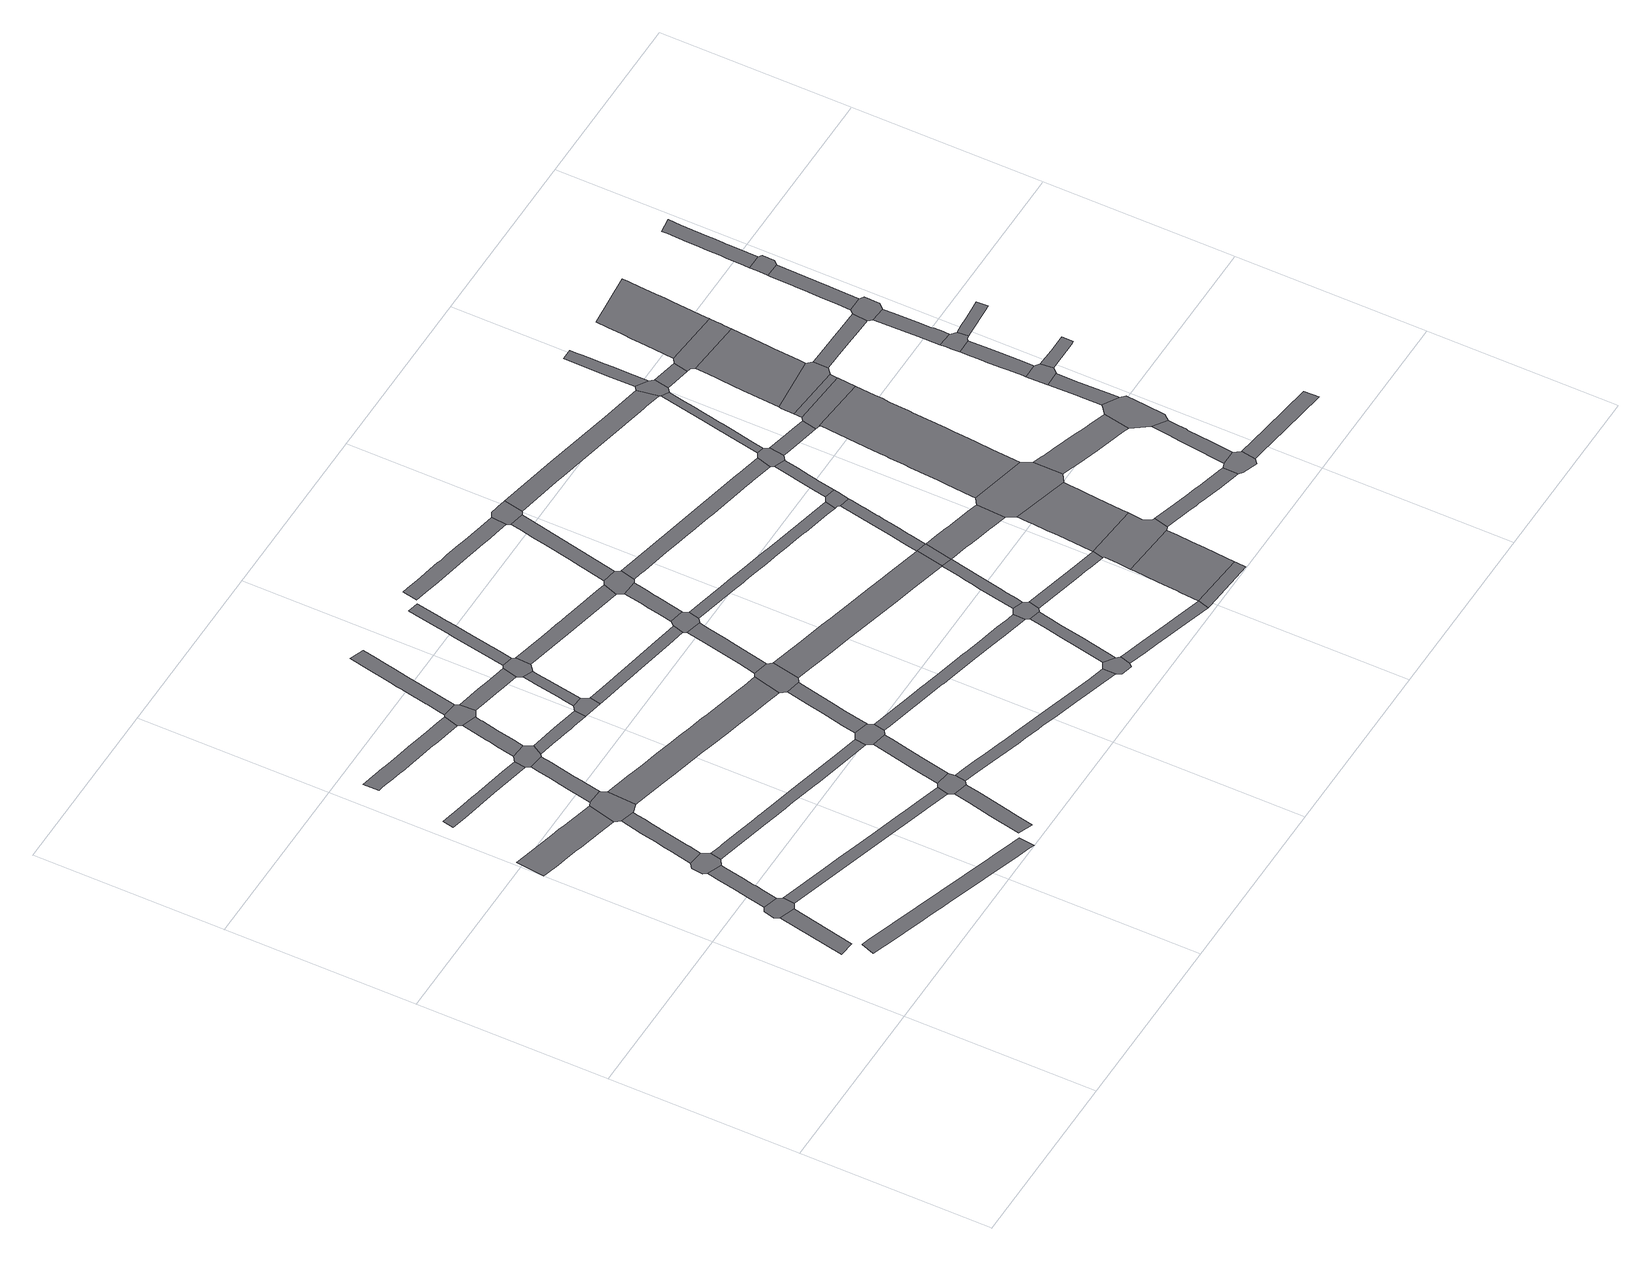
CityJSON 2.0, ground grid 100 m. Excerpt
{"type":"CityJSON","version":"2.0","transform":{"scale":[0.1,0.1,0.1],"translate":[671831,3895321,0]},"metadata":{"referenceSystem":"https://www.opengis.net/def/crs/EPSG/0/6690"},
"CityObjects":{
"road1":{"type":"Road","attributes":{"function":"9","usage":"9","RoadStructureAttribute.widthType":"2","RoadStructureAttribute.width":8,"RoadStructureAttribute.sectionType":"1"},"geometry":[{"type":"MultiSurface","lod":"1","boundaries":[[[0,1,2,3]]]}]},
"road2":{"type":"Road","attributes":{"function":"9","usage":"9","RoadStructureAttribute.widthType":"9","RoadStructureAttribute.width":-9999,"RoadStructureAttribute.sectionType":"9"},"geometry":[{"type":"MultiSurface","lod":"1","boundaries":[[[4,0,3,5,6,7,8,9]]]}]},
"road3":{"type":"Road","attributes":{"function":"9","usage":"9","RoadStructureAttribute.widthType":"2","RoadStructureAttribute.width":8,"RoadStructureAttribute.sectionType":"1"},"geometry":[{"type":"MultiSurface","lod":"1","boundaries":[[[10,11,12,13,8,7,14,15,16,17,18,19,20,21]]]}]},
"road4":{"type":"Road","attributes":{"function":"9","usage":"9","RoadStructureAttribute.widthType":"9","RoadStructureAttribute.width":-9999,"RoadStructureAttribute.sectionType":"9"},"geometry":[{"type":"MultiSurface","lod":"1","boundaries":[[[22,23,21,20,24,25,26,27]]]}]},
"road5":{"type":"Road","attributes":{"function":"9","usage":"9","RoadStructureAttribute.widthType":"2","RoadStructureAttribute.width":14.84,"RoadStructureAttribute.sectionType":"1"},"geometry":[{"type":"MultiSurface","lod":"1","boundaries":[[[28,29,30,31,32,33,34,35,36,37,38,39,40,41,42]]]}]},
"road6":{"type":"Road","attributes":{"function":"9","usage":"9","RoadStructureAttribute.widthType":"2","RoadStructureAttribute.width":7.47,"RoadStructureAttribute.sectionType":"1"},"geometry":[{"type":"MultiSurface","lod":"1","boundaries":[[[43,44,45,46,47,48,49,50,51,52,53,54,55,56,57,58,59]]]}]},
"road7":{"type":"Road","attributes":{"function":"9","usage":"9","RoadStructureAttribute.widthType":"2","RoadStructureAttribute.width":8,"RoadStructureAttribute.sectionType":"1"},"geometry":[{"type":"MultiSurface","lod":"1","boundaries":[[[26,60,61,62,63,64,65,66,67,68,69,70,71,72,73,27]]]}]},
"road8":{"type":"Road","attributes":{"function":"9","usage":"9","RoadStructureAttribute.widthType":"3","RoadStructureAttribute.width":5.19,"RoadStructureAttribute.sectionType":"1"},"geometry":[{"type":"MultiSurface","lod":"1","boundaries":[[[74,75,76,77,78,79,80,81,82,83,84]]]}]},
"road9":{"type":"Road","attributes":{"function":"9","usage":"9","RoadStructureAttribute.widthType":"9","RoadStructureAttribute.width":-9999,"RoadStructureAttribute.sectionType":"9"},"geometry":[{"type":"MultiSurface","lod":"1","boundaries":[[[68,67,85,86,87,88,28,42]]]}]},
"road10":{"type":"Road","attributes":{"function":"9","usage":"9","RoadStructureAttribute.widthType":"3","RoadStructureAttribute.width":5.73,"RoadStructureAttribute.sectionType":"1"},"geometry":[{"type":"MultiSurface","lod":"1","boundaries":[[[89,90,91,92,93,94,95,96,97,98,99,6,5,100,101,102,103]]]}]},
"road11":{"type":"Road","attributes":{"function":"9","usage":"9","RoadStructureAttribute.widthType":"2","RoadStructureAttribute.width":8.15,"RoadStructureAttribute.sectionType":"1"},"geometry":[{"type":"MultiSurface","lod":"1","boundaries":[[[104,105,106,107,108,88,87,109,110,111,112,113,114,115,116]]]}]},
"road12":{"type":"Road","attributes":{"function":"9","usage":"9","RoadStructureAttribute.widthType":"2","RoadStructureAttribute.width":6.98,"RoadStructureAttribute.sectionType":"1"},"geometry":[{"type":"MultiSurface","lod":"1","boundaries":[[[117,118,119,120,121,122,123,124,125,126,127,128,129,130,131,132,133,134,135,136,137,138,139]]]}]},
"road13":{"type":"Road","attributes":{"function":"9","usage":"9","RoadStructureAttribute.widthType":"3","RoadStructureAttribute.width":5.69,"RoadStructureAttribute.sectionType":"1"},"geometry":[{"type":"MultiSurface","lod":"1","boundaries":[[[140,141,142,143,144,145,146,147,148,149,150,151,152,153,154,155,156,157,158,159,160,161,162,163,164,165,25,24]]]}]},
"road14":{"type":"Road","attributes":{"function":"9","usage":"9","RoadStructureAttribute.widthType":"9","RoadStructureAttribute.width":-9999,"RoadStructureAttribute.sectionType":"9"},"geometry":[{"type":"MultiSurface","lod":"1","boundaries":[[[115,166,167,168,169,78,77,116]]]}]},
"road15":{"type":"Road","attributes":{"function":"9","usage":"9","RoadStructureAttribute.widthType":"2","RoadStructureAttribute.width":8.15,"RoadStructureAttribute.sectionType":"1"},"geometry":[{"type":"MultiSurface","lod":"1","boundaries":[[[170,171,172,173,169,168,174,175,176,177,178,179,180]]]}]},
"road16":{"type":"Road","attributes":{"function":"9","usage":"9","RoadStructureAttribute.widthType":"2","RoadStructureAttribute.width":8.01,"RoadStructureAttribute.sectionType":"1"},"geometry":[{"type":"MultiSurface","lod":"1","boundaries":[[[181,182,183,184,185,186,187,188,189]]]}]},
"road17":{"type":"Road","attributes":{"function":"9","usage":"9","RoadStructureAttribute.widthType":"3","RoadStructureAttribute.width":5.75,"RoadStructureAttribute.sectionType":"1"},"geometry":[{"type":"MultiSurface","lod":"1","boundaries":[[[190,191,192,193,194,195,196,197,198,167,166]]]}]},
"road18":{"type":"Road","attributes":{"function":"9","usage":"9","RoadStructureAttribute.widthType":"9","RoadStructureAttribute.width":-9999,"RoadStructureAttribute.sectionType":"9"},"geometry":[{"type":"MultiSurface","lod":"1","boundaries":[[[179,199,200,201,202,117,139,180]]]}]},
"road19":{"type":"Road","attributes":{"function":"9","usage":"9","RoadStructureAttribute.widthType":"9","RoadStructureAttribute.width":-9999,"RoadStructureAttribute.sectionType":"9"},"geometry":[{"type":"MultiSurface","lod":"1","boundaries":[[[186,185,203,204,205,206,89,103]]]}]},
"road20":{"type":"Road","attributes":{"function":"9","usage":"9","RoadStructureAttribute.widthType":"2","RoadStructureAttribute.width":14.84,"RoadStructureAttribute.sectionType":"1"},"geometry":[{"type":"MultiSurface","lod":"1","boundaries":[[[85,207,208,209,210,211,212,213,214,215,216,217,218,219,220,221,222,223,224,225,226,227,228,229,230,231,232,86]]]}]},
"road21":{"type":"Road","attributes":{"function":"9","usage":"9","RoadStructureAttribute.widthType":"2","RoadStructureAttribute.width":8.01,"RoadStructureAttribute.sectionType":"1"},"geometry":[{"type":"MultiSurface","lod":"1","boundaries":[[[233,234,235,236,206,205,237,238,239,240]]]}]},
"road22":{"type":"Road","attributes":{"function":"9","usage":"9","RoadStructureAttribute.widthType":"2","RoadStructureAttribute.width":8.15,"RoadStructureAttribute.sectionType":"1"},"geometry":[{"type":"MultiSurface","lod":"1","boundaries":[[[241,242,243,244,245,246,247,248,249,250,251,252,253,254,255,256,257,202,201]]]}]},
"road23":{"type":"Road","attributes":{"function":"9","usage":"9","RoadStructureAttribute.widthType":"9","RoadStructureAttribute.width":-9999,"RoadStructureAttribute.sectionType":"9"},"geometry":[{"type":"MultiSurface","lod":"1","boundaries":[[[197,196,258,259,260,261,262,263]]]}]},
"road24":{"type":"Road","attributes":{"function":"9","usage":"9","RoadStructureAttribute.widthType":"2","RoadStructureAttribute.width":6.17,"RoadStructureAttribute.sectionType":"1"},"geometry":[{"type":"MultiSurface","lod":"1","boundaries":[[[264,265,266,200,199,267,268,269,270]]]}]},
"road25":{"type":"Road","attributes":{"function":"9","usage":"9","RoadStructureAttribute.widthType":"3","RoadStructureAttribute.width":5.56,"RoadStructureAttribute.sectionType":"1"},"geometry":[{"type":"MultiSurface","lod":"1","boundaries":[[[271,272,273,274,275,276,277,278,279,263,262]]]}]},
"road26":{"type":"Road","attributes":{"function":"9","usage":"9","RoadStructureAttribute.widthType":"9","RoadStructureAttribute.width":-9999,"RoadStructureAttribute.sectionType":"9"},"geometry":[{"type":"MultiSurface","lod":"1","boundaries":[[[280,281,151,150,233,240,282,283]]]}]},
"road27":{"type":"Road","attributes":{"function":"9","usage":"9","RoadStructureAttribute.widthType":"9","RoadStructureAttribute.width":-9999,"RoadStructureAttribute.sectionType":"9"},"geometry":[{"type":"MultiSurface","lod":"1","boundaries":[[[275,274,284,285,286,287,264,270]]]}]},
"road28":{"type":"Road","attributes":{"function":"9","usage":"9","RoadStructureAttribute.widthType":"2","RoadStructureAttribute.width":8.01,"RoadStructureAttribute.sectionType":"1"},"geometry":[{"type":"MultiSurface","lod":"1","boundaries":[[[280,288,289,290,291,292,293,294,295,281]]]}]},
"road29":{"type":"Road","attributes":{"function":"9","usage":"9","RoadStructureAttribute.widthType":"3","RoadStructureAttribute.width":5.67,"RoadStructureAttribute.sectionType":"1"},"geometry":[{"type":"MultiSurface","lod":"1","boundaries":[[[296,297,298,299,300,301,302,303,304,305,204,203,306,307,308,309,310,311,312,313,314,315,316,317,318,319,320,321]]]}]},
"road30":{"type":"Road","attributes":{"function":"9","usage":"9","RoadStructureAttribute.widthType":"3","RoadStructureAttribute.width":5.75,"RoadStructureAttribute.sectionType":"1"},"geometry":[{"type":"MultiSurface","lod":"1","boundaries":[[[322,323,324,325,326,327,328,261,260,329,330,331,332,333,334]]]}]},
"road31":{"type":"Road","attributes":{"function":"9","usage":"9","RoadStructureAttribute.widthType":"3","RoadStructureAttribute.width":5.56,"RoadStructureAttribute.sectionType":"1"},"geometry":[{"type":"MultiSurface","lod":"1","boundaries":[[[335,336,337,338,339,340,287,286,341,342,343,344,345,346,347,348,349]]]}]},
"road32":{"type":"Road","attributes":{"function":"9","usage":"9","RoadStructureAttribute.widthType":"9","RoadStructureAttribute.width":-9999,"RoadStructureAttribute.sectionType":"9"},"geometry":[{"type":"MultiSurface","lod":"1","boundaries":[[[350,351,220,219,292,291,352,353]]]}]},
"road33":{"type":"Road","attributes":{"function":"9","usage":"9","RoadStructureAttribute.widthType":"2","RoadStructureAttribute.width":7.08,"RoadStructureAttribute.sectionType":"1"},"geometry":[{"type":"MultiSurface","lod":"1","boundaries":[[[354,355,356,357,358,359,360,361,362,285,284,363,364,365]]]}]},
"road34":{"type":"Road","attributes":{"function":"9","usage":"9","RoadStructureAttribute.widthType":"2","RoadStructureAttribute.width":8.13,"RoadStructureAttribute.sectionType":"1"},"geometry":[{"type":"MultiSurface","lod":"1","boundaries":[[[350,366,367,368,369,370,371,372,373,374,351]]]}]},
"road35":{"type":"Road","attributes":{"function":"9","usage":"9","RoadStructureAttribute.widthType":"3","RoadStructureAttribute.width":5.69,"RoadStructureAttribute.sectionType":"1"},"geometry":[{"type":"MultiSurface","lod":"1","boundaries":[[[282,375,376,377,378,379,380,381,382,383,384,385,386,387,388,389,390,391,392,393,394,395,396,397,398,399,400,401,402,283]]]}]},
"road36":{"type":"Road","attributes":{"function":"9","usage":"9","RoadStructureAttribute.widthType":"9","RoadStructureAttribute.width":-9999,"RoadStructureAttribute.sectionType":"9"},"geometry":[{"type":"MultiSurface","lod":"1","boundaries":[[[403,404,405,322,334,371,370,406]]]}]},
"road37":{"type":"Road","attributes":{"function":"9","usage":"9","RoadStructureAttribute.widthType":"2","RoadStructureAttribute.width":8.13,"RoadStructureAttribute.sectionType":"1"},"geometry":[{"type":"MultiSurface","lod":"1","boundaries":[[[407,408,409,410,405,404,411,412,413,414,415,416]]]}]},
"road38":{"type":"Road","attributes":{"function":"9","usage":"9","RoadStructureAttribute.widthType":"9","RoadStructureAttribute.width":-9999,"RoadStructureAttribute.sectionType":"9"},"geometry":[{"type":"MultiSurface","lod":"1","boundaries":[[[417,418,321,320,419,420,421,422]]]}]},
"road39":{"type":"Road","attributes":{"function":"9","usage":"9","RoadStructureAttribute.widthType":"2","RoadStructureAttribute.width":7.57,"RoadStructureAttribute.sectionType":"1"},"geometry":[{"type":"MultiSurface","lod":"1","boundaries":[[[423,424,425,426,427,428,429,430,431,432,433,434,435,436,437,438,439,440,441,442,443,444,445]]]}]},
"road40":{"type":"Road","attributes":{"function":"9","usage":"9","RoadStructureAttribute.widthType":"9","RoadStructureAttribute.width":-9999,"RoadStructureAttribute.sectionType":"9"},"geometry":[{"type":"MultiSurface","lod":"1","boundaries":[[[446,447,354,365,407,416,448,449]]]}]},
"road41":{"type":"Road","attributes":{"function":"9","usage":"9","RoadStructureAttribute.widthType":"2","RoadStructureAttribute.width":14.84,"RoadStructureAttribute.sectionType":"1"},"geometry":[{"type":"MultiSurface","lod":"1","boundaries":[[[352,450,451,452,453,454,455,456,457,458,459,460,461,462,463,464,465,466,467,468,469,470,471,472,473,353]]]}]},
"road42":{"type":"Road","attributes":{"function":"9","usage":"9","RoadStructureAttribute.widthType":"2","RoadStructureAttribute.width":6.08,"RoadStructureAttribute.sectionType":"1"},"geometry":[{"type":"MultiSurface","lod":"1","boundaries":[[[474,475,476,477,478,418,417,479,480,481,482]]]}]},
"road43":{"type":"Road","attributes":{"function":"9","usage":"9","RoadStructureAttribute.widthType":"2","RoadStructureAttribute.width":8.13,"RoadStructureAttribute.sectionType":"1"},"geometry":[{"type":"MultiSurface","lod":"1","boundaries":[[[446,483,484,485,486,487,488,489,490,491,447]]]}]},
"road44":{"type":"Road","attributes":{"function":"9","usage":"9","RoadStructureAttribute.widthType":"3","RoadStructureAttribute.width":5.49,"RoadStructureAttribute.sectionType":"1"},"geometry":[{"type":"MultiSurface","lod":"1","boundaries":[[[421,492,493,494,495,496,497,498,499,500,501,502,503,504,505,422]]]}]},
"road45":{"type":"Road","attributes":{"function":"9","usage":"9","RoadStructureAttribute.widthType":"9","RoadStructureAttribute.width":-9999,"RoadStructureAttribute.sectionType":"9"},"geometry":[{"type":"MultiSurface","lod":"1","boundaries":[[[385,474,482,506,507,508,509,386]]]}]},
"road46":{"type":"Road","attributes":{"function":"9","usage":"9","RoadStructureAttribute.widthType":"3","RoadStructureAttribute.width":5.62,"RoadStructureAttribute.sectionType":"1"},"geometry":[{"type":"MultiSurface","lod":"1","boundaries":[[[510,511,512,513,514,515,516,517,518,519,520,521,522,523,524,525,526,527,528,529,530,531,532,403,406]]]}]},
"road47":{"type":"Road","attributes":{"function":"9","usage":"9","RoadStructureAttribute.widthType":"9","RoadStructureAttribute.width":-9999,"RoadStructureAttribute.sectionType":"9"},"geometry":[{"type":"MultiSurface","lod":"1","boundaries":[[[433,432,485,484,533,534,535,536,537]]]}]},
"road48":{"type":"Road","attributes":{"function":"9","usage":"9","RoadStructureAttribute.widthType":"2","RoadStructureAttribute.width":6.08,"RoadStructureAttribute.sectionType":"1"},"geometry":[{"type":"MultiSurface","lod":"1","boundaries":[[[538,539,540,541,542,543,461,544,545,546,547,548,549,509,508]]]}]},
"road49":{"type":"Road","attributes":{"function":"9","usage":"9","RoadStructureAttribute.widthType":"3","RoadStructureAttribute.width":5.31,"RoadStructureAttribute.sectionType":"1"},"geometry":[{"type":"MultiSurface","lod":"1","boundaries":[[[550,507,506,551,552,553,554,555,556,557]]]}]},
"road50":{"type":"Road","attributes":{"function":"9","usage":"9","RoadStructureAttribute.widthType":"9","RoadStructureAttribute.width":-9999,"RoadStructureAttribute.sectionType":"9"},"geometry":[{"type":"MultiSurface","lod":"1","boundaries":[[[543,558,462,461]]]}]},
"road51":{"type":"Road","attributes":{"function":"9","usage":"9","RoadStructureAttribute.widthType":"2","RoadStructureAttribute.width":7.49,"RoadStructureAttribute.sectionType":"1"},"geometry":[{"type":"MultiSurface","lod":"1","boundaries":[[[448,559,560,561,562,563,564,565,566,567,568,569,570,571,572,573,574,575,576,577,578,579,449]]]}]},
"road52":{"type":"Road","attributes":{"function":"9","usage":"9","RoadStructureAttribute.widthType":"9","RoadStructureAttribute.width":-9999,"RoadStructureAttribute.sectionType":"9"},"geometry":[{"type":"MultiSurface","lod":"1","boundaries":[[[580,581,498,497,582,583]]]}]},
"road53":{"type":"Road","attributes":{"function":"9","usage":"9","RoadStructureAttribute.widthType":"3","RoadStructureAttribute.width":5.37,"RoadStructureAttribute.sectionType":"1"},"geometry":[{"type":"MultiSurface","lod":"1","boundaries":[[[584,585,586,587,588,589,590,591,592,593,594,595,596,597,598,599,600,601,602,603,604,462,558,605]]]}]},
"road54":{"type":"Road","attributes":{"function":"3","usage":"2","RoadStructureAttribute.widthType":"1","RoadStructureAttribute.width":39.1,"RoadStructureAttribute.sectionType":"1"},"geometry":[{"type":"MultiSurface","lod":"1","boundaries":[[[606,607,608,609,610,611,612,498,581,613,614,615,616]]]}]},
"road55":{"type":"Road","attributes":{"function":"9","usage":"9","RoadStructureAttribute.widthType":"2","RoadStructureAttribute.width":14.84,"RoadStructureAttribute.sectionType":"1"},"geometry":[{"type":"MultiSurface","lod":"1","boundaries":[[[617,618,619,620,621,622,623,624,625,626,627,628,629,558,543,630]]]}]},
"road56":{"type":"Road","attributes":{"function":"9","usage":"9","RoadStructureAttribute.widthType":"9","RoadStructureAttribute.width":-9999,"RoadStructureAttribute.sectionType":"9"},"geometry":[{"type":"MultiSurface","lod":"1","boundaries":[[[524,523,631,595,594,632,633,634]]]}]},
"road57":{"type":"Road","attributes":{"function":"9","usage":"9","RoadStructureAttribute.widthType":"9","RoadStructureAttribute.width":-9999,"RoadStructureAttribute.sectionType":"9"},"geometry":[{"type":"MultiSurface","lod":"1","boundaries":[[[635,636,637,556,555,638,639,606,616,640,641]]]}]},
"road58":{"type":"Road","attributes":{"function":"9","usage":"9","RoadStructureAttribute.widthType":"2","RoadStructureAttribute.width":10.36,"RoadStructureAttribute.sectionType":"1"},"geometry":[{"type":"MultiSurface","lod":"1","boundaries":[[[533,642,643,644,645,646,647,648,649,650,651,652,534]]]}]},
"road59":{"type":"Road","attributes":{"function":"9","usage":"9","RoadStructureAttribute.widthType":"3","RoadStructureAttribute.width":5.37,"RoadStructureAttribute.sectionType":"1"},"geometry":[{"type":"MultiSurface","lod":"1","boundaries":[[[633,653,654,655,656,657,658,659,660,661,662,634]]]}]},
"road60":{"type":"Road","attributes":{"function":"3","usage":"2","RoadStructureAttribute.widthType":"1","RoadStructureAttribute.width":39.1,"RoadStructureAttribute.sectionType":"1"},"geometry":[{"type":"MultiSurface","lod":"1","boundaries":[[[556,637,663,664,665,666,667,668,669,670,671,672,673,674,675,676,677,678,679,680,681,682,683,684]]]}]},
"road61":{"type":"Road","attributes":{"function":"9","usage":"9","RoadStructureAttribute.widthType":"9","RoadStructureAttribute.width":-9999,"RoadStructureAttribute.sectionType":"9"},"geometry":[{"type":"MultiSurface","lod":"1","boundaries":[[[685,575,574,659,658,686,687,688]]]}]},
"road62":{"type":"Road","attributes":{"function":"9","usage":"9","RoadStructureAttribute.widthType":"9","RoadStructureAttribute.width":-9999,"RoadStructureAttribute.sectionType":"9"},"geometry":[{"type":"MultiSurface","lod":"1","boundaries":[[[689,690,691,692,623,622,693,675,674,694]]]}]},
"road63":{"type":"Road","attributes":{"function":"9","usage":"9","RoadStructureAttribute.widthType":"3","RoadStructureAttribute.width":5.97,"RoadStructureAttribute.sectionType":"1"},"geometry":[{"type":"MultiSurface","lod":"1","boundaries":[[[695,696,687,686,697,698,699,700]]]}]},
"road64":{"type":"Road","attributes":{"function":"9","usage":"9","RoadStructureAttribute.widthType":"2","RoadStructureAttribute.width":6.59,"RoadStructureAttribute.sectionType":"1"},"geometry":[{"type":"MultiSurface","lod":"1","boundaries":[[[640,701,702,703,704,705,706,707,708,709,710,711,712,713,714,641]]]}]},
"road65":{"type":"Road","attributes":{"function":"9","usage":"9","RoadStructureAttribute.widthType":"3","RoadStructureAttribute.width":5.37,"RoadStructureAttribute.sectionType":"1"},"geometry":[{"type":"MultiSurface","lod":"1","boundaries":[[[715,716,717,718,719,720,721,722,723,724,725,726,727,685,688]]]}]},
"road66":{"type":"Road","attributes":{"function":"1","usage":"2","RoadStructureAttribute.widthType":"1","RoadStructureAttribute.width":39.1,"RoadStructureAttribute.sectionType":"7"},"geometry":[{"type":"MultiSurface","lod":"1","boundaries":[[[728,729,730,731,732,733,734,735,736,737,738,739,740,741,742,743,691,690,744,745,746,747,748,749,750,751,752,753,754,755,756,757,758,759]]]}]},
"road67":{"type":"Road","attributes":{"function":"9","usage":"9","RoadStructureAttribute.widthType":"9","RoadStructureAttribute.width":-9999,"RoadStructureAttribute.sectionType":"9"},"geometry":[{"type":"MultiSurface","lod":"1","boundaries":[[[760,761,650,649,725,724,762,763]]]}]},
"road68":{"type":"Road","attributes":{"function":"9","usage":"9","RoadStructureAttribute.widthType":"1","RoadStructureAttribute.width":15.27,"RoadStructureAttribute.sectionType":"1"},"geometry":[{"type":"MultiSurface","lod":"1","boundaries":[[[764,765,766,767,768,769,770,771,772,773,774,775,776,777,778,779,780,781,782,783,689,694]]]}]},
"road69":{"type":"Road","attributes":{"function":"9","usage":"9","RoadStructureAttribute.widthType":"9","RoadStructureAttribute.width":-9999,"RoadStructureAttribute.sectionType":"9"},"geometry":[{"type":"MultiSurface","lod":"1","boundaries":[[[699,784,759,758,785,786,700]]]}]},
"road70":{"type":"Road","attributes":{"function":"9","usage":"9","RoadStructureAttribute.widthType":"3","RoadStructureAttribute.width":5.37,"RoadStructureAttribute.sectionType":"1"},"geometry":[{"type":"MultiSurface","lod":"1","boundaries":[[[787,761,760,788,789,790,791,792,793,794,795]]]}]},
"road71":{"type":"Road","attributes":{"function":"9","usage":"9","RoadStructureAttribute.widthType":"9","RoadStructureAttribute.width":-9999,"RoadStructureAttribute.sectionType":"9"},"geometry":[{"type":"MultiSurface","lod":"1","boundaries":[[[796,797,798,708,707,799,800,801]]]}]},
"road72":{"type":"Road","attributes":{"function":"9","usage":"9","RoadStructureAttribute.widthType":"3","RoadStructureAttribute.width":5.17,"RoadStructureAttribute.sectionType":"1"},"geometry":[{"type":"MultiSurface","lod":"1","boundaries":[[[762,802,803,763]]]}]},
"road73":{"type":"Road","attributes":{"function":"1","usage":"2","RoadStructureAttribute.widthType":"1","RoadStructureAttribute.width":39.1,"RoadStructureAttribute.sectionType":"7"},"geometry":[{"type":"MultiSurface","lod":"1","boundaries":[[[786,785,804,805,806]]]}]},
"road74":{"type":"Road","attributes":{"function":"9","usage":"9","RoadStructureAttribute.widthType":"9","RoadStructureAttribute.width":-9999,"RoadStructureAttribute.sectionType":"9"},"geometry":[{"type":"MultiSurface","lod":"1","boundaries":[[[807,808,809,810,806,805,811,812]]]}]},
"road75":{"type":"Road","attributes":{"function":"9","usage":"9","RoadStructureAttribute.widthType":"2","RoadStructureAttribute.width":8.13,"RoadStructureAttribute.sectionType":"1"},"geometry":[{"type":"MultiSurface","lod":"1","boundaries":[[[813,814,815,816,817,818,819,820,821,822,823,824,825,826,827,798,797]]]}]},
"road76":{"type":"Road","attributes":{"function":"3","usage":"2","RoadStructureAttribute.widthType":"1","RoadStructureAttribute.width":39.1,"RoadStructureAttribute.sectionType":"1"},"geometry":[{"type":"MultiSurface","lod":"1","boundaries":[[[828,829,830,831,832,833,834,835,836,837,838,839,840,809,808]]]}]},
"road77":{"type":"Road","attributes":{"function":"9","usage":"9","RoadStructureAttribute.widthType":"9","RoadStructureAttribute.width":-9999,"RoadStructureAttribute.sectionType":"9"},"geometry":[{"type":"MultiSurface","lod":"1","boundaries":[[[820,819,841,842,843,844,845,846,770,769]]]}]},
"road78":{"type":"Road","attributes":{"function":"9","usage":"9","RoadStructureAttribute.widthType":"9","RoadStructureAttribute.width":-9999,"RoadStructureAttribute.sectionType":"9"},"geometry":[{"type":"MultiSurface","lod":"1","boundaries":[[[847,834,833,848,849,850,851,852,803,802]]]}]},
"road79":{"type":"Road","attributes":{"function":"9","usage":"9","RoadStructureAttribute.widthType":"2","RoadStructureAttribute.width":6.69,"RoadStructureAttribute.sectionType":"1"},"geometry":[{"type":"MultiSurface","lod":"1","boundaries":[[[853,854,855,856,857,858,796,801]]]}]},
"road80":{"type":"Road","attributes":{"function":"9","usage":"9","RoadStructureAttribute.widthType":"2","RoadStructureAttribute.width":8.19,"RoadStructureAttribute.sectionType":"1"},"geometry":[{"type":"MultiSurface","lod":"1","boundaries":[[[844,859,860,861,862,863,864,865,866,867,868,845]]]}]},
"road81":{"type":"Road","attributes":{"function":"3","usage":"2","RoadStructureAttribute.widthType":"1","RoadStructureAttribute.width":39.1,"RoadStructureAttribute.sectionType":"1"},"geometry":[{"type":"MultiSurface","lod":"1","boundaries":[[[869,870,871,872,873,874,875,876,877,878,879,880,881,882,883,884,885,886,852,851]]]}]},
"road82":{"type":"Road","attributes":{"function":"9","usage":"9","RoadStructureAttribute.widthType":"9","RoadStructureAttribute.width":-9999,"RoadStructureAttribute.sectionType":"9"},"geometry":[{"type":"MultiSurface","lod":"1","boundaries":[[[887,888,865,864,889,890,891]]]}]},
"road83":{"type":"Road","attributes":{"function":"9","usage":"9","RoadStructureAttribute.widthType":"2","RoadStructureAttribute.width":6.24,"RoadStructureAttribute.sectionType":"1"},"geometry":[{"type":"MultiSurface","lod":"1","boundaries":[[[892,893,894,895,896,897,898,899,900,901,902,807,812]]]}]},
"road84":{"type":"Road","attributes":{"function":"9","usage":"9","RoadStructureAttribute.widthType":"2","RoadStructureAttribute.width":8.19,"RoadStructureAttribute.sectionType":"1"},"geometry":[{"type":"MultiSurface","lod":"1","boundaries":[[[903,904,905,906,907,908,909,910,911,912,913,914,887,891]]]}]},
"road85":{"type":"Road","attributes":{"function":"9","usage":"9","RoadStructureAttribute.widthType":"9","RoadStructureAttribute.width":-9999,"RoadStructureAttribute.sectionType":"9"},"geometry":[{"type":"MultiSurface","lod":"1","boundaries":[[[915,916,908,907,917,918,919,920,921]]]}]},
"road86":{"type":"Road","attributes":{"function":"9","usage":"9","RoadStructureAttribute.widthType":"3","RoadStructureAttribute.width":5.17,"RoadStructureAttribute.sectionType":"1"},"geometry":[{"type":"MultiSurface","lod":"1","boundaries":[[[922,923,890,889,924,925,926,927]]]}]},
"road87":{"type":"Road","attributes":{"function":"9","usage":"9","RoadStructureAttribute.widthType":"2","RoadStructureAttribute.width":8.19,"RoadStructureAttribute.sectionType":"1"},"geometry":[{"type":"MultiSurface","lod":"1","boundaries":[[[920,928,929,930,931,932,933,934,935,936,937,938,939,921]]]}]},
"road88":{"type":"Road","attributes":{"function":"9","usage":"9","RoadStructureAttribute.widthType":"9","RoadStructureAttribute.width":-9999,"RoadStructureAttribute.sectionType":"9"},"geometry":[{"type":"MultiSurface","lod":"1","boundaries":[[[940,941,942,897,896,936,935,943]]]}]},
"road89":{"type":"Road","attributes":{"function":"9","usage":"9","RoadStructureAttribute.widthType":"3","RoadStructureAttribute.width":5.25,"RoadStructureAttribute.sectionType":"1"},"geometry":[{"type":"MultiSurface","lod":"1","boundaries":[[[944,945,946,947,919,918,948,949,950,951,952]]]}]},
"road90":{"type":"Road","attributes":{"function":"9","usage":"9","RoadStructureAttribute.widthType":"2","RoadStructureAttribute.width":8.19,"RoadStructureAttribute.sectionType":"1"},"geometry":[{"type":"MultiSurface","lod":"1","boundaries":[[[953,954,955,956,957,958,959,960,942,941,961,962,963,964,965]]]}]},
"road91":{"type":"Road","attributes":{"function":"9","usage":"9","RoadStructureAttribute.widthType":"9","RoadStructureAttribute.width":-9999,"RoadStructureAttribute.sectionType":"9"},"geometry":[{"type":"MultiSurface","lod":"1","boundaries":[[[966,967,968,969,970,971,953,965]]]}]},
"road92":{"type":"Road","attributes":{"function":"9","usage":"9","RoadStructureAttribute.widthType":"2","RoadStructureAttribute.width":8.19,"RoadStructureAttribute.sectionType":"1"},"geometry":[{"type":"MultiSurface","lod":"1","boundaries":[[[972,973,974,975,976,977,978,969,968,979,980,981,982,983,984,985,986,987]]]}]}
},
"vertices":[
[283,801,0],[214,443,0],[295,434,0],[364,772,0],
[271,827,0],[396,790,0],[402,851,0],[386,875,0],[308,897,0],[287,886,0],
[362,1163,0],[344,1071,0],[328,994,0],[312,917,0],[390,895,0],[401,953,0],[410,996,0],[413,1016,0],[424,1071,0],[444,1175,0],[451,1200,0],[375,1228,0],
[369,1308,0],[363,1248,0],[482,1219,0],[495,1278,0],[473,1318,0],[396,1329,0],
[498,1911,0],[338,1951,0],[297,1962,0],[252,1973,0],[74,2017,0],[20,2031,0],[3,1880,0],[23,1875,0],[98,1856,0],[140,1846,0],[209,1829,0],[250,1818,0],[359,1791,0],[363,1790,0],[460,1766,0],
[423,272,0],[520,241,0],[578,222,0],[613,211,0],[679,189,0],[690,185,0],[741,169,0],[1159,33,0],[1225,12,0],[1247,3,0],[1258,85,0],[1180,110,0],[1120,130,0],[1078,144,0],[353,379,0],[315,391,0],[287,317,0],
[487,1384,0],[490,1401,0],[508,1488,0],[511,1503,0],[535,1615,0],[542,1646,0],[550,1688,0],[556,1715,0],[482,1736,0],[457,1619,0],[450,1585,0],[439,1532,0],[431,1493,0],[419,1438,0],
[78,2393,0],[158,2376,0],[361,2333,0],[574,2288,0],[582,2348,0],[500,2365,0],[472,2371,0],[314,2404,0],[287,2410,0],[229,2422,0],[91,2452,0],
[606,1730,0],[615,1882,0],[599,1915,0],[518,1919,0],
[1362,568,0],[1232,606,0],[1165,626,0],[1125,638,0],[1025,667,0],[956,688,0],[947,690,0],[903,703,0],[880,710,0],[750,749,0],[656,776,0],[919,636,0],[1210,550,0],[1223,546,0],[1349,509,0],
[581,2228,0],[565,2152,0],[554,2095,0],[543,2042,0],[529,1977,0],[616,2000,0],[621,2023,0],[628,2059,0],[636,2097,0],[639,2113,0],[657,2199,0],[668,2257,0],[589,2266,0],
[680,2766,0],[630,2777,0],[580,2788,0],[577,2789,0],[499,2805,0],[452,2816,0],[334,2841,0],[314,2845,0],[277,2854,0],[253,2859,0],[121,2887,0],[123,2805,0],[143,2801,0],[167,2796,0],[220,2784,0],[223,2783,0],[244,2779,0],[278,2771,0],[283,2770,0],[376,2750,0],[495,2724,0],[510,2721,0],[656,2689,0],
[781,1147,0],[850,1130,0],[899,1119,0],[913,1115,0],[948,1107,0],[1106,1069,0],[1128,1063,0],[1141,1060,0],[1325,1016,0],[1378,1003,0],[1444,987,0],[1452,1046,0],[1349,1071,0],[1227,1101,0],[1090,1134,0],[998,1156,0],[979,1161,0],[882,1184,0],[852,1192,0],[831,1196,0],[814,1201,0],[783,1208,0],[649,1241,0],[633,1244,0],[571,1259,0],[555,1263,0],
[680,2266,0],[713,2320,0],[690,2361,0],[610,2369,0],
[658,2606,0],[642,2529,0],[639,2513,0],[630,2467,0],[701,2418,0],[721,2515,0],[739,2603,0],[740,2606,0],[744,2626,0],[747,2642,0],[671,2668,0],
[1360,75,0],[1378,161,0],[1390,218,0],[1426,386,0],[1441,462,0],[1363,479,0],[1345,391,0],[1319,270,0],[1284,103,0],
[712,2259,0],[785,2244,0],[799,2241,0],[863,2228,0],[891,2222,0],[913,2218,0],[994,2201,0],[999,2263,0],[858,2291,0],
[784,2662,0],[782,2744,0],[771,2763,0],[692,2773,0],
[1459,477,0],[1470,536,0],[1464,569,0],[1385,579,0],
[742,1696,0],[787,1685,0],[854,1668,0],[1044,1621,0],[1091,1609,0],[1105,1606,0],[1212,1579,0],[1267,1565,0],[1280,1562,0],[1295,1558,0],[1363,1541,0],[1475,1513,0],[1548,1495,0],[1584,1641,0],[1516,1658,0],[1476,1668,0],[1448,1675,0],[1262,1721,0],[1238,1727,0],[1161,1746,0],[1087,1764,0],[1020,1781,0],[938,1802,0],[845,1825,0],[779,1841,0],[757,1847,0],
[1464,957,0],[1445,865,0],[1422,756,0],[1417,732,0],[1495,715,0],[1519,831,0],[1534,902,0],[1543,942,0],
[813,2980,0],[817,3000,0],[827,3049,0],[839,3110,0],[852,3175,0],[863,3227,0],[877,3299,0],[802,3326,0],[780,3215,0],[761,3119,0],[755,3092,0],[748,3055,0],[742,3027,0],[738,3004,0],[713,2880,0],[713,2879,0],[699,2808,0],
[1025,2195,0],[1070,2185,0],[1095,2181,0],[1106,2239,0],[1082,2276,0],[1026,2283,0],
[1081,2680,0],[971,2703,0],[911,2716,0],[865,2644,0],[947,2627,0],[960,2624,0],[1061,2602,0],
[1107,2421,0],[1114,2466,0],[1124,2523,0],[1129,2553,0],[1078,2574,0],[1069,2527,0],[1065,2504,0],[1042,2375,0],[1033,2322,0],
[1565,1046,0],[1488,1067,0],[1566,958,0],[1580,1016,0],
[1164,2580,0],[1168,2661,0],[1158,2677,0],[1099,2690,0],
[1592,1177,0],[1609,1258,0],[1631,1362,0],[1650,1448,0],[1572,1463,0],[1547,1348,0],[1528,1256,0],[1503,1142,0],
[2303,290,0],[2194,322,0],[2173,328,0],[2076,357,0],[1846,425,0],[1787,442,0],[1760,451,0],[1661,480,0],[1606,496,0],[1525,520,0],[1537,454,0],[1629,426,0],[1719,400,0],[1789,379,0],[1836,366,0],[1915,342,0],[1937,336,0],[1956,330,0],[2032,308,0],[2136,277,0],[2149,273,0],[2210,255,0],[2296,230,0],[2349,214,0],[2393,201,0],[2390,268,0],
[1693,2125,0],[1667,2130,0],[1591,2145,0],[1377,2187,0],[1304,2201,0],[1242,2213,0],[1173,2227,0],[1139,2172,0],[1253,2150,0],[1303,2140,0],[1360,2129,0],[1584,2085,0],[1677,2067,0],
[1199,3235,0],[1190,3187,0],[1171,3085,0],[1158,3013,0],[1153,2986,0],[1119,2799,0],[1168,2734,0],[1177,2784,0],[1182,2807,0],[1182,2810,0],[1201,2911,0],[1219,3010,0],[1230,3073,0],[1234,3097,0],[1258,3224,0],
[1686,1634,0],[1606,1653,0],[1673,1464,0],[1704,1611,0],
[1772,2530,0],[1740,2537,0],[1550,2578,0],[1547,2579,0],[1517,2585,0],[1481,2593,0],[1441,2602,0],[1405,2609,0],[1345,2622,0],[1363,2536,0],[1396,2529,0],[1747,2453,0],
[1723,1816,0],[1735,1874,0],[1752,1954,0],[1756,1973,0],[1767,2029,0],[1688,2050,0],[1672,1972,0],[1667,1951,0],[1626,1747,0],
[1584,953,0],[1607,948,0],[1773,908,0],[1953,865,0],[1963,862,0],[2004,852,0],[2068,837,0],[2183,809,0],[2291,783,0],[2358,767,0],[2501,732,0],[2503,794,0],[2466,802,0],[2396,820,0],[2338,834,0],[2278,848,0],[2186,870,0],[2171,874,0],[2113,888,0],[1983,919,0],[1942,929,0],[1919,934,0],[1902,939,0],[1863,948,0],[1778,968,0],[1723,982,0],[1669,995,0],[1653,998,0],
[1805,2104,0],[1792,2133,0],[1715,2148,0],[1790,2047,0],
[1768,2421,0],[1750,2328,0],[1743,2292,0],[1728,2216,0],[1817,2254,0],[1823,2282,0],[1825,2294,0],[1836,2344,0],[1845,2389,0],[1850,2414,0],
[2483,251,0],[2429,288,0],[2407,176,0],[2466,161,0],[2481,175,0],[2500,232,0],
[1319,3228,0],[1360,3220,0],[1408,3210,0],[1477,3196,0],[1650,3160,0],[1666,3157,0],[1719,3146,0],[1786,3132,0],[1825,3124,0],[1899,3108,0],[1906,3189,0],[1810,3209,0],[1723,3227,0],[1679,3236,0],[1596,3254,0],[1567,3260,0],[1555,3262,0],[1535,3267,0],[1506,3273,0],[1390,3297,0],[1327,3310,0],[1295,3316,0],[1278,3237,0],
[1872,2528,0],[1796,2542,0],[1870,2426,0],[1889,2505,0],
[1762,1442,0],[1827,1426,0],[1843,1422,0],[1858,1418,0],[1901,1407,0],[1916,1404,0],[1986,1386,0],[2100,1357,0],[2326,1301,0],[2413,1280,0],[2616,1229,0],[2619,1228,0],[2649,1375,0],[2646,1376,0],[2471,1420,0],[2410,1435,0],[2342,1452,0],[2187,1491,0],[2128,1505,0],[2080,1517,0],[2023,1532,0],[1887,1565,0],[1775,1593,0],[1758,1597,0],
[2515,713,0],[2497,622,0],[2481,545,0],[2457,424,0],[2433,307,0],[2521,438,0],[2548,574,0],[2560,631,0],[2573,699,0],
[1980,3031,0],[1989,3074,0],[1910,3088,0],[1898,3029,0],[1885,2964,0],[1870,2888,0],[1840,2747,0],[1826,2682,0],[1819,2651,0],
[2579,146,0],[2652,125,0],[2712,107,0],[2800,81,0],[2915,47,0],[2967,32,0],[2984,89,0],[2969,94,0],[2836,133,0],[2769,153,0],[2736,162,0],[2662,184,0],[2632,193,0],[2550,217,0],
[2592,711,0],[2608,768,0],[2592,793,0],[2535,813,0],
[2020,1994,0],[2064,1984,0],[2093,1978,0],[2109,1974,0],[2150,1965,0],[2252,1941,0],[2325,1925,0],[2384,1911,0],[2449,1896,0],[2504,1884,0],[2515,1881,0],[2637,1853,0],[2657,1849,0],[2711,1836,0],[2724,1894,0],[2633,1915,0],[2543,1935,0],[2347,1980,0],[2312,1988,0],[2163,2022,0],[2086,2040,0],[2021,2055,0],[1879,2087,0],
[2009,3085,0],[2029,3187,0],[2013,3190,0],[2010,3191,0],[1934,3205,0],
[2600,831,0],[2611,887,0],[2619,928,0],[2643,1045,0],[2677,1211,0],[2677,1214,0],[2618,1225,0],[2600,1136,0],[2590,1085,0],[2581,1043,0],[2575,1013,0],[2546,869,0],
[2925,692,0],[2858,647,0],[2876,642,0],[2902,636,0],[2951,624,0],[3017,608,0],[3032,666,0],[3029,667,0],
[2708,1363,0],
[1909,2418,0],[1946,2410,0],[2091,2379,0],[2159,2364,0],[2221,2351,0],[2272,2340,0],[2335,2326,0],[2353,2322,0],[2377,2317,0],[2417,2308,0],[2446,2302,0],[2598,2269,0],[2646,2259,0],[2660,2256,0],[2704,2246,0],[2802,2225,0],[2825,2302,0],[2703,2328,0],[2678,2334,0],[2271,2422,0],[2228,2431,0],
[3282,58,0],[3283,66,0],[2981,28,0],[3279,7,0],
[2725,1454,0],[2727,1465,0],[2738,1519,0],[2748,1571,0],[2754,1601,0],[2761,1638,0],[2763,1651,0],[2776,1718,0],[2780,1735,0],[2791,1793,0],[2794,1810,0],[2735,1820,0],[2731,1799,0],[2727,1777,0],[2723,1757,0],[2701,1642,0],[2681,1538,0],[2671,1486,0],[2666,1463,0],[2657,1418,0],[2650,1378,0],[2708,1365,0],
[3014,460,0],[3012,433,0],[3008,378,0],[3002,313,0],[3000,278,0],[2994,211,0],[2992,186,0],[3296,226,0],[3302,306,0],[3308,379,0],[3312,436,0],
[2775,1190,0],[2804,1182,0],[2874,1165,0],[2929,1151,0],[2949,1146,0],[3031,1125,0],[3039,1278,0],[2982,1293,0],[2916,1309,0],[2853,1325,0],[2839,1329,0],[2767,1347,0],[2710,1362,0],[2680,1213,0],
[2728,1832,0],[2807,1875,0],[2811,1895,0],[2752,1909,0],
[3340,525,0],[3320,570,0],[3326,641,0],[3026,606,0],[3020,528,0],[3333,445,0],[3354,520,0],
[2113,3064,0],[2165,3054,0],[2247,3037,0],[2280,3030,0],[2810,2920,0],[2855,2910,0],[2869,2907,0],[2957,2889,0],[2937,2998,0],[2721,3042,0],[2349,3123,0],
[2820,1942,0],[2831,1997,0],[2832,2001,0],[2841,2045,0],[2854,2110,0],[2870,2187,0],[2813,2207,0],[2804,2162,0],[2778,2036,0],[2767,1978,0],
[3327,652,0],[3329,679,0],[3330,685,0],[3334,732,0],[3335,743,0],[3336,755,0],[3337,772,0],[3341,819,0],[3347,886,0],[3350,920,0],[3354,968,0],[3356,996,0],[3060,1078,0],[3058,1054,0],[3056,1012,0],[3055,991,0],[3050,912,0],[3048,877,0],[3043,818,0],[3043,807,0],[3032,678,0],[3032,669,0],
[2851,2317,0],[2896,2205,0],[2906,2284,0],[2890,2308,0],
[3401,1179,0],[3373,1233,0],[3077,1302,0],[3058,1290,0],[3050,1095,0],[3401,1025,0],
[3059,2251,0],[3020,2260,0],[2921,2199,0],[3003,2181,0],[3114,2157,0],[3131,2235,0],
[3469,406,0],[3514,393,0],[3533,388,0],[3570,378,0],[3585,374,0],[3665,352,0],[3785,321,0],[3788,401,0],[3772,405,0],[3643,439,0],[3602,450,0],[3557,462,0],[3452,492,0],[3367,517,0],
[2906,2388,0],[2926,2489,0],[2938,2547,0],[2941,2563,0],[2954,2631,0],[2959,2652,0],[2972,2719,0],[2977,2746,0],[2982,2771,0],[2999,2859,0],[2963,2881,0],[2911,2618,0],[2899,2558,0],
[3140,2115,0],[3138,2092,0],[3135,2052,0],[3131,2001,0],[3123,1903,0],[3117,1825,0],[3115,1792,0],[3113,1768,0],[3109,1711,0],[3107,1687,0],[3105,1662,0],[3098,1579,0],[3093,1506,0],[3092,1493,0],[3089,1460,0],[3078,1323,0],[3378,1297,0],[3385,1388,0],[3392,1478,0],[3397,1542,0],[3401,1598,0],[3404,1636,0],[3418,1823,0],[3419,1826,0],[3420,1841,0],[3423,1881,0],[3426,1923,0],[3427,1941,0],[3431,1982,0],[3434,2028,0],[3442,2128,0],[3142,2151,0],
[3019,2977,0],[2957,3014,0],[3021,2877,0],[3037,2955,0],
[3460,1006,0],[3493,995,0],[3611,959,0],[3679,939,0],[3774,910,0],[3801,901,0],[3829,1040,0],[3771,1060,0],[3744,1069,0],[3727,1074,0],[3683,1089,0],[3653,1099,0],[3624,1109,0],[3592,1119,0],[3585,1121,0],[3543,1135,0],[3487,1152,0],[3483,1153,0],[3467,1158,0],[3450,1164,0],
[3139,2151,0],[3449,2224,0],[3148,2247,0],
[2957,3160,0],[3019,3058,0],[3019,3168,0],[3019,3206,0],[3018,3258,0],[3018,3325,0],[3017,3347,0],[3017,3386,0],[2959,3386,0],
[3921,376,0],[3896,410,0],[3814,410,0],[3805,305,0],[3882,276,0],[3908,298,0],
[3158,2850,0],[3174,2928,0],
[3450,2238,0],[3453,2267,0],[3151,2290,0],
[3486,2372,0],[3462,2399,0],[3157,2372,0],[3156,2359,0],[3467,2279,0],[3486,2296,0],
[3904,491,0],[3909,532,0],[3922,657,0],[3924,668,0],[3928,711,0],[3932,744,0],[3934,766,0],[3864,815,0],[3853,721,0],[3844,652,0],[3843,646,0],[3837,596,0],[3834,573,0],[3828,518,0],[3825,498,0],
[3466,2443,0],[3467,2466,0],[3475,2575,0],[3478,2604,0],[3484,2686,0],[3492,2802,0],[3192,2825,0],[3189,2782,0],[3183,2712,0],[3182,2694,0],[3176,2615,0],[3172,2570,0],[3162,2432,0],
[3961,799,0],[3970,906,0],[3979,1009,0],[3958,1033,0],[3877,1081,0],[3865,1071,0],
[3176,2846,0],[3496,2845,0],[3497,2859,0],[3499,2891,0],[3502,2921,0],[3199,2945,0],
[3958,291,0],[4140,266,0],[4396,231,0],[4393,311,0],[4103,351,0],[4008,364,0],
[3957,1073,0],[3957,1095,0],[3955,1150,0],[3953,1264,0],[3952,1321,0],[3952,1360,0],[3872,1358,0],[3872,1329,0],[3874,1209,0],[3875,1191,0],
[3502,2925,0],[3503,2941,0],[3512,3057,0],[3514,3086,0],[3518,3128,0],[3519,3149,0],[3521,3165,0],[3522,3189,0],[3524,3217,0],[3530,3307,0],[3534,3363,0],[3536,3395,0],[3236,3369,0],[3231,3306,0],[3224,3227,0],[3219,3175,0],[3216,3130,0],[3209,3049,0],
[3869,1471,0],[3871,1394,0],[3977,1388,0],[3971,1453,0],[3949,1472,0],
[3563,2293,0],[3654,2289,0],[3698,2288,0],[3751,2285,0],[3835,2282,0],[3843,2362,0],[3742,2365,0],[3699,2366,0],[3653,2368,0],[3639,2368,0],[3518,2371,0],
[3948,1537,0],[3946,1666,0],[3945,1729,0],[3944,1757,0],[3943,1814,0],[3863,1813,0],[3864,1774,0],[3865,1704,0],[3865,1679,0],[3867,1603,0],[3868,1565,0],[3869,1486,0],
[3862,1883,0],[3862,1859,0],[3954,1825,0],[3972,1826,0],[3968,1886,0],[3941,1909,0],[3861,1914,0],
[4147,1450,0],[4069,1449,0],[4052,1389,0],[4147,1389,0],[4170,1390,0],[4170,1450,0],
[3941,1944,0],[3940,1993,0],[3939,2006,0],[3938,2059,0],[3937,2121,0],[3936,2162,0],[3936,2204,0],[3935,2254,0],[3855,2261,0],[3856,2205,0],[3858,2058,0],[3859,2029,0],
[3963,2366,0],[3942,2381,0],[3862,2382,0],[3961,2285,0],
[4180,1900,0],[4145,1898,0],[4061,1892,0],[4016,1889,0],[3990,1828,0],[4065,1833,0],[4082,1834,0],[4146,1838,0],[4184,1841,0],
[3874,2819,0],[3874,2803,0],[3871,2684,0],[3870,2674,0],[3869,2626,0],[3868,2583,0],[3866,2527,0],[3864,2449,0],[3945,2489,0],[3946,2539,0],[3948,2585,0],[3948,2611,0],[3954,2817,0],
[3973,2842,0],[3973,2903,0],[3957,2916,0],[3877,2918,0],[3876,2880,0],[3875,2843,0],
[3889,3352,0],[3886,3247,0],[3885,3183,0],[3883,3138,0],[3882,3072,0],[3881,3038,0],[3879,2964,0],[3958,3019,0],[3959,3072,0],[3959,3088,0],[3960,3104,0],[3962,3159,0],[3963,3188,0],[3967,3327,0],[3970,3392,0],[3890,3382,0]
]}
